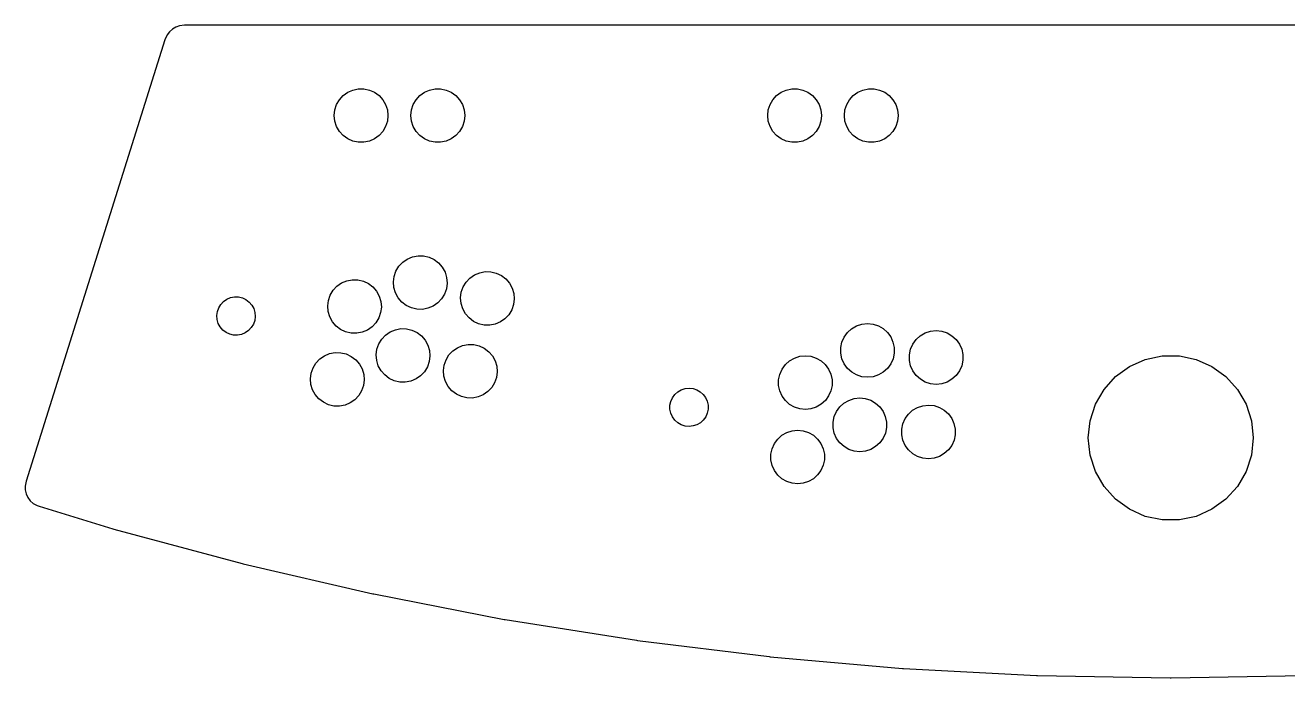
# Model space of a CAD drawing. Header units: metres. Extents: x -612 to 612, y -340 to 1400.
# Drawn here: x -597 to 61, y -340 to 0 of the extents above; entities that cross this region are included whole.
import ezdxf

# ---------------------------------------------------------------- set-up
doc = ezdxf.new("R2010")
doc.units = ezdxf.units.M

msp = doc.modelspace()

# ---------------------------------------------------------------- linework, layer by layer
for p, q in [((-514.184, 0), (-516.775, -0.2724)), ((514.16, 0), (-514.184, 0)), ((-523.306, -5.0082), (-524.412, -7.5225)), ((-522.098, -3.3455), (-523.306, -5.0082)), ((-520.553, -1.9544), (-522.098, -3.3455)), ((-518.753, -0.9149), (-520.553, -1.9544)), ((-516.775, -0.2724), (-518.753, -0.9149)), ((-524.412, -7.5225), (-596.746, -237.533)), ((-434.932, -41.3557), (-433.469, -38.821)), ((-433.469, -38.821), (-431.511, -36.646)), ((-431.511, -36.646), (-429.143, -34.9256)), ((-429.143, -34.9256), (-426.469, -33.7352)), ((-426.469, -33.7352), (-423.606, -33.1267)), ((-423.606, -33.1267), (-420.679, -33.1267)), ((-420.679, -33.1267), (-417.817, -33.7352)), ((-417.817, -33.7352), (-415.143, -34.9256)), ((-415.143, -34.9256), (-412.775, -36.646)), ((-412.775, -36.646), (-410.817, -38.821)), ((-410.817, -38.821), (-409.353, -41.3557)), ((-394.932, -41.3557), (-393.469, -38.821)), ((-393.469, -38.821), (-391.511, -36.646)), ((-391.511, -36.646), (-389.143, -34.9256)), ((-389.143, -34.9256), (-386.469, -33.7352)), ((-386.469, -33.7352), (-383.606, -33.1267)), ((-383.606, -33.1267), (-380.679, -33.1267)), ((-380.679, -33.1267), (-377.817, -33.7352)), ((-377.817, -33.7352), (-375.143, -34.9256)), ((-375.143, -34.9256), (-372.775, -36.646)), ((-372.775, -36.646), (-370.817, -38.821)), ((-370.817, -38.821), (-369.353, -41.3557)), ((-208.941, -41.3557), (-207.477, -38.821)), ((-207.477, -38.821), (-205.519, -36.646)), ((-205.519, -36.646), (-203.151, -34.9256)), ((-203.151, -34.9256), (-200.477, -33.7352)), ((-200.477, -33.7352), (-197.614, -33.1267)), ((-197.614, -33.1267), (-194.688, -33.1267)), ((-194.688, -33.1267), (-191.825, -33.7352)), ((-191.825, -33.7352), (-189.151, -34.9256)), ((-189.151, -34.9256), (-186.783, -36.646)), ((-186.783, -36.646), (-184.825, -38.821)), ((-184.825, -38.821), (-183.361, -41.3557)), ((-168.941, -41.3557), (-167.477, -38.821)), ((-167.477, -38.821), (-165.519, -36.646)), ((-165.519, -36.646), (-163.151, -34.9256)), ((-163.151, -34.9256), (-160.477, -33.7352)), ((-160.477, -33.7352), (-157.614, -33.1267)), ((-157.614, -33.1267), (-154.688, -33.1267)), ((-154.688, -33.1267), (-151.825, -33.7352)), ((-151.825, -33.7352), (-149.151, -34.9256)), ((-149.151, -34.9256), (-146.783, -36.646)), ((-146.783, -36.646), (-144.825, -38.821)), ((-144.825, -38.821), (-143.361, -41.3557)), ((-436.143, -47.05), (-435.837, -44.1392)), ((-435.837, -44.1392), (-434.932, -41.3557)), ((-409.353, -41.3557), (-408.449, -44.1392)), ((-408.449, -44.1392), (-408.143, -47.05)), ((-396.143, -47.05), (-395.837, -44.1392)), ((-395.837, -44.1392), (-394.932, -41.3557)), ((-369.353, -41.3557), (-368.449, -44.1392)), ((-368.449, -44.1392), (-368.143, -47.05)), ((-210.151, -47.05), (-209.845, -44.1392)), ((-209.845, -44.1392), (-208.941, -41.3557)), ((-183.361, -41.3557), (-182.457, -44.1392)), ((-182.457, -44.1392), (-182.151, -47.05)), ((-170.151, -47.05), (-169.845, -44.1392)), ((-169.845, -44.1392), (-168.941, -41.3557)), ((-143.361, -41.3557), (-142.457, -44.1392)), ((-142.457, -44.1392), (-142.151, -47.05)), ((-435.837, -49.9608), (-436.143, -47.05)), ((-434.932, -52.7443), (-435.837, -49.9608)), ((-408.449, -49.9608), (-409.353, -52.7443)), ((-408.143, -47.05), (-408.449, -49.9608)), ((-395.837, -49.9608), (-396.143, -47.05)), ((-394.932, -52.7443), (-395.837, -49.9608)), ((-368.449, -49.9608), (-369.353, -52.7443)), ((-368.143, -47.05), (-368.449, -49.9608)), ((-209.845, -49.9608), (-210.151, -47.05)), ((-208.941, -52.7443), (-209.845, -49.9608)), ((-182.457, -49.9608), (-183.361, -52.7443)), ((-182.151, -47.05), (-182.457, -49.9608)), ((-169.845, -49.9608), (-170.151, -47.05)), ((-168.941, -52.7443), (-169.845, -49.9608)), ((-142.457, -49.9608), (-143.361, -52.7443)), ((-142.151, -47.05), (-142.457, -49.9608)), ((-433.469, -55.279), (-434.932, -52.7443)), ((-431.511, -57.454), (-433.469, -55.279)), ((-429.143, -59.1743), (-431.511, -57.454)), ((-426.469, -60.3648), (-429.143, -59.1743)), ((-415.143, -59.1743), (-417.817, -60.3648)), ((-412.775, -57.454), (-415.143, -59.1743)), ((-410.817, -55.279), (-412.775, -57.454)), ((-409.353, -52.7443), (-410.817, -55.279)), ((-393.469, -55.279), (-394.932, -52.7443)), ((-391.511, -57.454), (-393.469, -55.279)), ((-389.143, -59.1743), (-391.511, -57.454)), ((-386.469, -60.3648), (-389.143, -59.1743)), ((-375.143, -59.1743), (-377.817, -60.3648)), ((-372.775, -57.454), (-375.143, -59.1743)), ((-370.817, -55.279), (-372.775, -57.454)), ((-369.353, -52.7443), (-370.817, -55.279)), ((-207.477, -55.279), (-208.941, -52.7443)), ((-205.519, -57.454), (-207.477, -55.279)), ((-203.151, -59.1743), (-205.519, -57.454)), ((-200.477, -60.3648), (-203.151, -59.1743)), ((-189.151, -59.1743), (-191.825, -60.3648)), ((-186.783, -57.454), (-189.151, -59.1743)), ((-184.825, -55.279), (-186.783, -57.454)), ((-183.361, -52.7443), (-184.825, -55.279)), ((-167.477, -55.279), (-168.941, -52.7443)), ((-165.519, -57.454), (-167.477, -55.279)), ((-163.151, -59.1743), (-165.519, -57.454)), ((-160.477, -60.3648), (-163.151, -59.1743)), ((-149.151, -59.1743), (-151.825, -60.3648)), ((-146.783, -57.454), (-149.151, -59.1743)), ((-144.825, -55.279), (-146.783, -57.454)), ((-143.361, -52.7443), (-144.825, -55.279)), ((-423.606, -60.9733), (-426.469, -60.3648)), ((-420.679, -60.9733), (-423.606, -60.9733)), ((-417.817, -60.3648), (-420.679, -60.9733)), ((-383.606, -60.9733), (-386.469, -60.3648)), ((-380.679, -60.9733), (-383.606, -60.9733)), ((-377.817, -60.3648), (-380.679, -60.9733)), ((-197.614, -60.9733), (-200.477, -60.3648)), ((-194.688, -60.9733), (-197.614, -60.9733)), ((-191.825, -60.3648), (-194.688, -60.9733)), ((-157.614, -60.9733), (-160.477, -60.3648)), ((-154.688, -60.9733), (-157.614, -60.9733)), ((-151.825, -60.3648), (-154.688, -60.9733)), ((-402.452, -125.599), (-400.447, -123.468)), ((-400.447, -123.468), (-398.042, -121.8)), ((-398.042, -121.8), (-395.342, -120.668)), ((-395.342, -120.668), (-392.467, -120.123)), ((-392.467, -120.123), (-389.541, -120.187)), ((-389.541, -120.187), (-386.692, -120.858)), ((-386.692, -120.858), (-384.045, -122.107)), ((-384.045, -122.107), (-381.715, -123.878)), ((-381.715, -123.878), (-379.805, -126.096)), ((-405.306, -133.768), (-404.936, -130.864)), ((-404.936, -130.864), (-403.971, -128.101)), ((-403.971, -128.101), (-402.452, -125.599)), ((-379.805, -126.096), (-378.398, -128.662)), ((-378.398, -128.662), (-377.554, -131.465)), ((-377.554, -131.465), (-377.312, -134.381)), ((-365.406, -131.723), (-363.001, -130.055)), ((-363.001, -130.055), (-360.302, -128.923)), ((-360.302, -128.923), (-357.426, -128.377)), ((-357.426, -128.377), (-354.5, -128.441)), ((-354.5, -128.441), (-351.651, -129.113)), ((-351.651, -129.113), (-349.004, -130.361)), ((-349.004, -130.361), (-346.675, -132.133)), ((-438.244, -140.575), (-436.725, -138.073)), ((-436.725, -138.073), (-434.72, -135.941)), ((-434.72, -135.941), (-432.315, -134.273)), ((-432.315, -134.273), (-429.616, -133.142)), ((-429.616, -133.142), (-426.74, -132.596)), ((-426.74, -132.596), (-423.814, -132.66)), ((-423.814, -132.66), (-420.965, -133.331)), ((-420.965, -133.331), (-418.318, -134.58)), ((-418.318, -134.58), (-415.989, -136.352)), ((-415.989, -136.352), (-414.078, -138.569)), ((-405.064, -136.684), (-405.306, -133.768)), ((-404.22, -139.487), (-405.064, -136.684)), ((-377.682, -137.285), (-378.647, -140.048)), ((-377.312, -134.381), (-377.682, -137.285)), ((-369.895, -139.119), (-368.93, -136.356)), ((-368.93, -136.356), (-367.411, -133.854)), ((-367.411, -133.854), (-365.406, -131.723)), ((-346.675, -132.133), (-344.764, -134.351)), ((-344.764, -134.351), (-343.357, -136.917)), ((-343.357, -136.917), (-342.514, -139.719)), ((-495.326, -145.459), (-493.894, -143.937)), ((-493.894, -143.937), (-492.176, -142.745)), ((-492.176, -142.745), (-490.248, -141.937)), ((-490.248, -141.937), (-488.194, -141.547)), ((-488.194, -141.547), (-486.104, -141.593)), ((-486.104, -141.593), (-484.069, -142.072)), ((-484.069, -142.072), (-482.178, -142.964)), ((-482.178, -142.964), (-480.514, -144.23)), ((-480.514, -144.23), (-479.15, -145.814)), ((-439.579, -146.241), (-439.209, -143.338)), ((-439.209, -143.338), (-438.244, -140.575)), ((-414.078, -138.569), (-412.671, -141.135)), ((-412.671, -141.135), (-411.828, -143.938)), ((-411.828, -143.938), (-411.586, -146.855)), ((-402.813, -142.053), (-404.22, -139.487)), ((-400.903, -144.271), (-402.813, -142.053)), ((-398.573, -146.043), (-400.903, -144.271)), ((-382.171, -144.681), (-384.576, -146.349)), ((-380.166, -142.55), (-382.171, -144.681)), ((-378.647, -140.048), (-380.166, -142.55)), ((-370.265, -142.023), (-369.895, -139.119)), ((-370.023, -144.939), (-370.265, -142.023)), ((-342.272, -142.636), (-342.641, -145.54)), ((-342.514, -139.719), (-342.272, -142.636)), ((-497.365, -151.294), (-497.101, -149.22)), ((-497.192, -153.377), (-497.365, -151.294)), ((-497.101, -149.22), (-496.411, -147.246)), ((-496.411, -147.246), (-495.326, -145.459)), ((-479.15, -145.814), (-478.145, -147.647)), ((-478.145, -147.647), (-477.542, -149.649)), ((-477.542, -149.649), (-477.369, -151.732)), ((-439.337, -149.158), (-439.579, -146.241)), ((-438.494, -151.961), (-439.337, -149.158)), ((-411.955, -149.758), (-412.921, -152.521)), ((-411.586, -146.855), (-411.955, -149.758)), ((-395.926, -147.291), (-398.573, -146.043)), ((-393.077, -147.962), (-395.926, -147.291)), ((-390.151, -148.027), (-393.077, -147.962)), ((-387.276, -147.481), (-390.151, -148.027)), ((-384.576, -146.349), (-387.276, -147.481)), ((-369.18, -147.742), (-370.023, -144.939)), ((-367.772, -150.308), (-369.18, -147.742)), ((-365.862, -152.526), (-367.772, -150.308)), ((-345.125, -150.805), (-347.131, -152.936)), ((-343.606, -148.303), (-345.125, -150.805)), ((-342.641, -145.54), (-343.606, -148.303)), ((-496.589, -155.379), (-497.192, -153.377)), ((-495.584, -157.212), (-496.589, -155.379)), ((-494.22, -158.796), (-495.584, -157.212)), ((-479.408, -157.567), (-480.84, -159.089)), ((-478.323, -155.78), (-479.408, -157.567)), ((-477.633, -153.806), (-478.323, -155.78)), ((-477.369, -151.732), (-477.633, -153.806)), ((-437.086, -154.527), (-438.494, -151.961)), ((-435.176, -156.744), (-437.086, -154.527)), ((-432.846, -158.516), (-435.176, -156.744)), ((-416.445, -157.155), (-418.85, -158.823)), ((-414.439, -155.023), (-416.445, -157.155)), ((-412.921, -152.521), (-414.439, -155.023)), ((-363.532, -154.297), (-365.862, -152.526)), ((-360.885, -155.546), (-363.532, -154.297)), ((-358.036, -156.217), (-360.885, -155.546)), ((-355.11, -156.281), (-358.036, -156.217)), ((-352.235, -155.736), (-355.11, -156.281)), ((-349.536, -154.604), (-352.235, -155.736)), ((-347.131, -152.936), (-349.536, -154.604)), ((-166.368, -158.122), (-163.836, -156.654)), ((-163.836, -156.654), (-161.054, -155.744)), ((-161.054, -155.744), (-158.144, -155.433)), ((-158.144, -155.433), (-155.233, -155.733)), ((-155.233, -155.733), (-152.448, -156.633)), ((-152.448, -156.633), (-149.91, -158.091)), ((-492.556, -160.062), (-494.22, -158.796)), ((-490.665, -160.954), (-492.556, -160.062)), ((-488.63, -161.433), (-490.665, -160.954)), ((-486.54, -161.479), (-488.63, -161.433)), ((-484.486, -161.089), (-486.54, -161.479)), ((-482.558, -160.281), (-484.486, -161.089)), ((-480.84, -159.089), (-482.558, -160.281)), ((-430.199, -159.765), (-432.846, -158.516)), ((-427.351, -160.436), (-430.199, -159.765)), ((-424.424, -160.5), (-427.351, -160.436)), ((-421.549, -159.954), (-424.424, -160.5)), ((-418.85, -158.823), (-421.549, -159.954)), ((-412.913, -166.062), (-411.395, -163.56)), ((-411.395, -163.56), (-409.389, -161.429)), ((-409.389, -161.429), (-406.984, -159.761)), ((-406.984, -159.761), (-404.285, -158.629)), ((-404.285, -158.629), (-401.41, -158.083)), ((-401.41, -158.083), (-398.483, -158.148)), ((-398.483, -158.148), (-395.635, -158.819)), ((-395.635, -158.819), (-392.988, -160.067)), ((-392.988, -160.067), (-390.658, -161.839)), ((-390.658, -161.839), (-388.748, -164.057)), ((-388.748, -164.057), (-387.34, -166.623)), ((-171.441, -165.132), (-170.255, -162.456)), ((-170.255, -162.456), (-168.54, -160.085)), ((-168.54, -160.085), (-166.368, -158.122)), ((-149.91, -158.091), (-147.732, -160.045)), ((-147.732, -160.045), (-146.007, -162.41)), ((-146.007, -162.41), (-144.811, -165.082)), ((-134.446, -166.151), (-132.73, -163.78)), ((-132.73, -163.78), (-130.558, -161.818)), ((-130.558, -161.818), (-128.026, -160.349)), ((-128.026, -160.349), (-125.245, -159.44)), ((-125.245, -159.44), (-122.334, -159.128)), ((-122.334, -159.128), (-119.423, -159.429)), ((-119.423, -159.429), (-116.638, -160.328)), ((-116.638, -160.328), (-114.1, -161.786)), ((-114.1, -161.786), (-111.922, -163.741)), ((-111.922, -163.741), (-110.197, -166.105)), ((-441.258, -172.234), (-438.558, -171.102)), ((-438.558, -171.102), (-435.683, -170.557)), ((-435.683, -170.557), (-432.757, -170.621)), ((-432.757, -170.621), (-429.908, -171.292)), ((-414.248, -171.729), (-413.879, -168.825)), ((-413.879, -168.825), (-412.913, -166.062)), ((-387.34, -166.623), (-386.497, -169.426)), ((-386.497, -169.426), (-386.255, -172.342)), ((-376.354, -171.815), (-374.348, -169.683)), ((-374.348, -169.683), (-371.944, -168.015)), ((-371.944, -168.015), (-369.244, -166.884)), ((-369.244, -166.884), (-366.369, -166.338)), ((-366.369, -166.338), (-363.443, -166.402)), ((-363.443, -166.402), (-360.594, -167.073)), ((-360.594, -167.073), (-357.947, -168.322)), ((-357.947, -168.322), (-355.617, -170.094)), ((-355.617, -170.094), (-353.707, -172.311)), ((-172.044, -167.996), (-171.441, -165.132)), ((-172.038, -170.923), (-172.044, -167.996)), ((-171.424, -173.784), (-172.038, -170.923)), ((-144.811, -165.082), (-144.197, -167.943)), ((-144.192, -170.87), (-144.795, -173.734)), ((-144.197, -167.943), (-144.192, -170.87)), ((-136.234, -171.691), (-135.631, -168.827)), ((-135.631, -168.827), (-134.446, -166.151)), ((-110.197, -166.105), (-109.001, -168.777)), ((-109.001, -168.777), (-108.387, -171.638)), ((-447.187, -178.536), (-445.668, -176.034)), ((-445.668, -176.034), (-443.663, -173.902)), ((-443.663, -173.902), (-441.258, -172.234)), ((-429.908, -171.292), (-427.261, -172.541)), ((-427.261, -172.541), (-424.931, -174.313)), ((-424.931, -174.313), (-423.021, -176.53)), ((-423.021, -176.53), (-421.614, -179.096)), ((-414.006, -174.645), (-414.248, -171.729)), ((-413.163, -177.448), (-414.006, -174.645)), ((-411.756, -180.014), (-413.163, -177.448)), ((-386.625, -175.246), (-387.59, -178.009)), ((-386.255, -172.342), (-386.625, -175.246)), ((-379.208, -179.983), (-378.838, -177.08)), ((-378.838, -177.08), (-377.873, -174.317)), ((-377.873, -174.317), (-376.354, -171.815)), ((-353.707, -172.311), (-352.3, -174.878)), ((-352.3, -174.878), (-351.456, -177.68)), ((-351.456, -177.68), (-351.214, -180.597)), ((-202.647, -179.22), (-200.931, -176.849)), ((-200.931, -176.849), (-198.76, -174.886)), ((-198.76, -174.886), (-196.228, -173.418)), ((-196.228, -173.418), (-193.446, -172.508)), ((-193.446, -172.508), (-190.536, -172.197)), ((-190.536, -172.197), (-187.625, -172.497)), ((-187.625, -172.497), (-184.84, -173.396)), ((-184.84, -173.396), (-182.302, -174.855)), ((-182.302, -174.855), (-180.123, -176.809)), ((-180.123, -176.809), (-178.399, -179.174)), ((-170.229, -176.456), (-171.424, -173.784)), ((-168.504, -178.82), (-170.229, -176.456)), ((-145.98, -176.41), (-147.696, -178.781)), ((-144.795, -173.734), (-145.98, -176.41)), ((-136.228, -174.618), (-136.234, -171.691)), ((-135.615, -177.48), (-136.228, -174.618)), ((-134.419, -180.151), (-135.615, -177.48)), ((-108.985, -177.429), (-110.17, -180.105)), ((-108.382, -174.565), (-108.985, -177.429)), ((-108.387, -171.638), (-108.382, -174.565)), ((-21.5, -177.761), (-13.2877, -174.105)), ((-13.2877, -174.105), (-4.4947, -172.236)), ((-4.4947, -172.236), (4.4947, -172.236)), ((4.4947, -172.236), (13.2877, -174.105)), ((13.2877, -174.105), (21.5, -177.761)), ((-448.522, -184.202), (-448.152, -181.299)), ((-448.28, -187.119), (-448.522, -184.202)), ((-448.152, -181.299), (-447.187, -178.536)), ((-421.614, -179.096), (-420.771, -181.899)), ((-420.771, -181.899), (-420.528, -184.816)), ((-409.845, -182.232), (-411.756, -180.014)), ((-407.516, -184.003), (-409.845, -182.232)), ((-404.869, -185.252), (-407.516, -184.003)), ((-393.519, -184.31), (-396.218, -185.442)), ((-391.114, -182.642), (-393.519, -184.31)), ((-389.109, -180.511), (-391.114, -182.642)), ((-387.59, -178.009), (-389.109, -180.511)), ((-378.965, -182.9), (-379.208, -179.983)), ((-378.122, -185.703), (-378.965, -182.9)), ((-351.584, -183.5), (-352.549, -186.264)), ((-351.214, -180.597), (-351.584, -183.5)), ((-204.436, -184.76), (-203.833, -181.896)), ((-203.833, -181.896), (-202.647, -179.22)), ((-178.399, -179.174), (-177.203, -181.845)), ((-177.203, -181.845), (-176.589, -184.707)), ((-166.325, -180.775), (-168.504, -178.82)), ((-163.788, -182.233), (-166.325, -180.775)), ((-161.003, -183.133), (-163.788, -182.233)), ((-158.091, -183.433), (-161.003, -183.133)), ((-155.181, -183.122), (-158.091, -183.433)), ((-152.399, -182.212), (-155.181, -183.122)), ((-149.867, -180.744), (-152.399, -182.212)), ((-147.696, -178.781), (-149.867, -180.744)), ((-132.694, -182.516), (-134.419, -180.151)), ((-130.515, -184.47), (-132.694, -182.516)), ((-111.886, -182.476), (-114.058, -184.439)), ((-110.17, -180.105), (-111.886, -182.476)), ((-34.7877, -189.725), (-28.7726, -183.045)), ((-28.7726, -183.045), (-21.5, -177.761)), ((21.5, -177.761), (28.7726, -183.045)), ((28.7726, -183.045), (34.7877, -189.725)), ((-447.436, -189.921), (-448.28, -187.119)), ((-446.029, -192.488), (-447.436, -189.921)), ((-421.863, -190.482), (-423.382, -192.984)), ((-420.898, -187.719), (-421.863, -190.482)), ((-420.528, -184.816), (-420.898, -187.719)), ((-402.02, -185.923), (-404.869, -185.252)), ((-399.094, -185.987), (-402.02, -185.923)), ((-396.218, -185.442), (-399.094, -185.987)), ((-376.715, -188.269), (-378.122, -185.703)), ((-374.805, -190.486), (-376.715, -188.269)), ((-372.475, -192.258), (-374.805, -190.486)), ((-356.073, -190.897), (-358.478, -192.565)), ((-354.068, -188.766), (-356.073, -190.897)), ((-352.549, -186.264), (-354.068, -188.766)), ((-257.041, -190.961), (-255.233, -189.912)), ((-255.233, -189.912), (-253.246, -189.263)), ((-253.246, -189.263), (-251.167, -189.04)), ((-251.167, -189.04), (-249.088, -189.255)), ((-249.088, -189.255), (-247.098, -189.897)), ((-247.098, -189.897), (-245.286, -190.939)), ((-204.43, -187.686), (-204.436, -184.76)), ((-203.816, -190.548), (-204.43, -187.686)), ((-202.621, -193.22), (-203.816, -190.548)), ((-177.187, -190.498), (-178.372, -193.174)), ((-176.584, -187.634), (-177.187, -190.498)), ((-176.589, -184.707), (-176.584, -187.634)), ((-127.978, -185.929), (-130.515, -184.47)), ((-125.193, -186.828), (-127.978, -185.929)), ((-122.281, -187.128), (-125.193, -186.828)), ((-119.371, -186.817), (-122.281, -187.128)), ((-116.589, -185.907), (-119.371, -186.817)), ((-114.058, -184.439), (-116.589, -185.907)), ((-39.2825, -197.51), (-34.7877, -189.725)), ((34.7877, -189.725), (39.2825, -197.51)), ((-444.119, -194.705), (-446.029, -192.488)), ((-441.789, -196.477), (-444.119, -194.705)), ((-439.142, -197.726), (-441.789, -196.477)), ((-427.793, -196.784), (-430.492, -197.915)), ((-425.388, -195.116), (-427.793, -196.784)), ((-423.382, -192.984), (-425.388, -195.116)), ((-369.828, -193.507), (-372.475, -192.258)), ((-366.979, -194.178), (-369.828, -193.507)), ((-364.053, -194.242), (-366.979, -194.178)), ((-361.178, -193.697), (-364.053, -194.242)), ((-358.478, -192.565), (-361.178, -193.697)), ((-261.095, -198.014), (-260.665, -195.968)), ((-260.665, -195.968), (-259.818, -194.057)), ((-259.818, -194.057), (-258.592, -192.363)), ((-258.592, -192.363), (-257.041, -190.961)), ((-245.286, -190.939), (-243.729, -192.335)), ((-243.729, -192.335), (-242.497, -194.024)), ((-242.497, -194.024), (-241.644, -195.932)), ((-241.644, -195.932), (-241.205, -197.976)), ((-200.896, -195.584), (-202.621, -193.22)), ((-198.717, -197.538), (-200.896, -195.584)), ((-180.088, -195.545), (-182.259, -197.507)), ((-178.372, -193.174), (-180.088, -195.545)), ((-172.543, -198.879), (-170.371, -196.916)), ((-170.371, -196.916), (-167.839, -195.448)), ((-167.839, -195.448), (-165.058, -194.538)), ((-165.058, -194.538), (-162.147, -194.227)), ((-162.147, -194.227), (-159.236, -194.527)), ((-159.236, -194.527), (-156.451, -195.427)), ((-156.451, -195.427), (-153.913, -196.885)), ((-153.913, -196.885), (-151.735, -198.839)), ((-436.293, -198.397), (-439.142, -197.726)), ((-433.367, -198.461), (-436.293, -198.397)), ((-430.492, -197.915), (-433.367, -198.461)), ((-261.091, -200.104), (-261.095, -198.014)), ((-260.653, -202.148), (-261.091, -200.104)), ((-259.799, -204.057), (-260.653, -202.148)), ((-258.567, -205.746), (-259.799, -204.057)), ((-242.479, -204.024), (-243.704, -205.717)), ((-241.632, -202.112), (-242.479, -204.024)), ((-241.201, -200.067), (-241.632, -202.112)), ((-241.205, -197.976), (-241.201, -200.067)), ((-196.18, -198.997), (-198.717, -197.538)), ((-193.394, -199.896), (-196.18, -198.997)), ((-190.483, -200.197), (-193.394, -199.896)), ((-187.573, -199.885), (-190.483, -200.197)), ((-184.791, -198.975), (-187.573, -199.885)), ((-182.259, -197.507), (-184.791, -198.975)), ((-176.047, -206.79), (-175.444, -203.926)), ((-175.444, -203.926), (-174.259, -201.25)), ((-174.259, -201.25), (-172.543, -198.879)), ((-151.735, -198.839), (-150.01, -201.204)), ((-150.01, -201.204), (-148.814, -203.876)), ((-148.814, -203.876), (-148.2, -206.737)), ((-138.449, -204.945), (-136.733, -202.574)), ((-136.733, -202.574), (-134.562, -200.612)), ((-134.562, -200.612), (-132.03, -199.143)), ((-132.03, -199.143), (-129.248, -198.234)), ((-129.248, -198.234), (-126.338, -197.922)), ((-126.338, -197.922), (-123.426, -198.223)), ((-123.426, -198.223), (-120.641, -199.122)), ((-120.641, -199.122), (-118.104, -200.58)), ((-118.104, -200.58), (-115.925, -202.535)), ((-115.925, -202.535), (-114.2, -204.899)), ((-42.0603, -206.06), (-39.2825, -197.51)), ((39.2825, -197.51), (42.0603, -206.06)), ((-257.011, -207.142), (-258.567, -205.746)), ((-255.198, -208.183), (-257.011, -207.142)), ((-253.209, -208.826), (-255.198, -208.183)), ((-251.129, -209.04), (-253.209, -208.826)), ((-249.051, -208.818), (-251.129, -209.04)), ((-247.064, -208.168), (-249.051, -208.818)), ((-245.255, -207.119), (-247.064, -208.168)), ((-243.704, -205.717), (-245.255, -207.119)), ((-176.041, -209.717), (-176.047, -206.79)), ((-175.428, -212.578), (-176.041, -209.717)), ((-148.195, -209.664), (-148.798, -212.528)), ((-148.2, -206.737), (-148.195, -209.664)), ((-140.237, -210.485), (-139.634, -207.621)), ((-140.232, -213.412), (-140.237, -210.485)), ((-139.634, -207.621), (-138.449, -204.945)), ((-114.2, -204.899), (-113.005, -207.571)), ((-113.005, -207.571), (-112.391, -210.432)), ((-112.391, -210.432), (-112.385, -213.359)), ((-43, -215), (-42.0603, -206.06)), ((42.0603, -206.06), (43, -215)), ((-206.65, -218.014), (-204.935, -215.643)), ((-204.935, -215.643), (-202.763, -213.68)), ((-202.763, -213.68), (-200.231, -212.212)), ((-200.231, -212.212), (-197.449, -211.302)), ((-197.449, -211.302), (-194.539, -210.991)), ((-194.539, -210.991), (-191.628, -211.291)), ((-191.628, -211.291), (-188.843, -212.19)), ((-188.843, -212.19), (-186.305, -213.649)), ((-186.305, -213.649), (-184.126, -215.603)), ((-184.126, -215.603), (-182.402, -217.968)), ((-174.232, -215.25), (-175.428, -212.578)), ((-172.507, -217.614), (-174.232, -215.25)), ((-149.983, -215.204), (-151.699, -217.575)), ((-148.798, -212.528), (-149.983, -215.204)), ((-139.618, -216.274), (-140.232, -213.412)), ((-138.422, -218.945), (-139.618, -216.274)), ((-112.988, -216.223), (-114.174, -218.899)), ((-112.385, -213.359), (-112.988, -216.223)), ((-42.0603, -223.94), (-43, -215)), ((43, -215), (42.0603, -223.94)), ((-208.439, -223.554), (-207.836, -220.69)), ((-208.433, -226.48), (-208.439, -223.554)), ((-207.836, -220.69), (-206.65, -218.014)), ((-182.402, -217.968), (-181.206, -220.639)), ((-181.206, -220.639), (-180.592, -223.501)), ((-180.592, -223.501), (-180.587, -226.428)), ((-170.328, -219.569), (-172.507, -217.614)), ((-167.791, -221.027), (-170.328, -219.569)), ((-165.006, -221.927), (-167.791, -221.027)), ((-162.094, -222.227), (-165.006, -221.927)), ((-159.184, -221.916), (-162.094, -222.227)), ((-156.402, -221.006), (-159.184, -221.916)), ((-153.871, -219.538), (-156.402, -221.006)), ((-151.699, -217.575), (-153.871, -219.538)), ((-136.697, -221.31), (-138.422, -218.945)), ((-134.519, -223.264), (-136.697, -221.31)), ((-131.981, -224.723), (-134.519, -223.264)), ((-118.061, -223.233), (-120.593, -224.701)), ((-115.889, -221.27), (-118.061, -223.233)), ((-114.174, -218.899), (-115.889, -221.27)), ((-207.819, -229.342), (-208.433, -226.48)), ((-206.624, -232.014), (-207.819, -229.342)), ((-181.19, -229.292), (-182.375, -231.968)), ((-180.587, -226.428), (-181.19, -229.292)), ((-129.196, -225.622), (-131.981, -224.723)), ((-126.285, -225.922), (-129.196, -225.622)), ((-123.374, -225.611), (-126.285, -225.922)), ((-120.593, -224.701), (-123.374, -225.611)), ((-39.2825, -232.49), (-42.0603, -223.94)), ((42.0603, -223.94), (39.2825, -232.49)), ((-204.899, -234.378), (-206.624, -232.014)), ((-202.72, -236.332), (-204.899, -234.378)), ((-200.183, -237.791), (-202.72, -236.332)), ((-186.262, -236.301), (-188.794, -237.769)), ((-184.091, -234.339), (-186.262, -236.301)), ((-182.375, -231.968), (-184.091, -234.339)), ((-34.7877, -240.275), (-39.2825, -232.49)), ((39.2825, -232.49), (34.7877, -240.275)), ((-596.746, -237.533), (-597.264, -240.087)), ((-597.264, -240.087), (-597.244, -242.166)), ((-597.244, -242.166), (-596.793, -244.195)), ((-197.398, -238.69), (-200.183, -237.791)), ((-194.486, -238.991), (-197.398, -238.69)), ((-191.576, -238.679), (-194.486, -238.991)), ((-188.794, -237.769), (-191.576, -238.679)), ((-28.7726, -246.955), (-34.7877, -240.275)), ((34.7877, -240.275), (28.7726, -246.955)), ((-596.793, -244.195), (-595.929, -246.087)), ((-595.929, -246.087), (-594.692, -247.757)), ((-594.692, -247.757), (-593.133, -249.133)), ((-593.133, -249.133), (-591.111, -250.276)), ((-21.5, -252.239), (-28.7726, -246.955)), ((28.7726, -246.955), (21.5, -252.239)), ((-591.111, -250.276), (-590.019, -250.678)), ((-590.019, -250.678), (-551.525, -262.447)), ((-13.2877, -255.895), (-21.5, -252.239)), ((-4.4947, -257.764), (-13.2877, -255.895)), ((13.2877, -255.895), (4.4947, -257.764)), ((21.5, -252.239), (13.2877, -255.895)), ((-551.525, -262.447), (-551.022, -262.591)), ((-551.022, -262.591), (-484.097, -280.524)), ((4.4947, -257.764), (-4.4947, -257.764)), ((-484.097, -280.524), (-483.588, -280.65)), ((-483.588, -280.65), (-416.078, -296.236)), ((-416.078, -296.236), (-415.566, -296.345)), ((-415.566, -296.345), (-347.553, -309.566)), ((-347.553, -309.566), (-347.037, -309.657)), ((-347.037, -309.657), (-278.606, -320.495)), ((-278.606, -320.495), (-278.086, -320.568)), ((-278.086, -320.568), (-209.317, -329.012)), ((-209.317, -329.012), (-208.796, -329.067)), ((-208.796, -329.067), (-139.774, -335.105)), ((-139.774, -335.105), (-139.252, -335.142)), ((-139.252, -335.142), (-70.0601, -338.768)), ((-70.0601, -338.768), (-69.5371, -338.786)), ((-69.5371, -338.786), (-0.2619, -339.995)), ((-0.2619, -339.995), (0.2619, -339.995)), ((0.2619, -339.995), (69.5371, -338.786))]:
    msp.add_line(p, q)

doc.saveas('drawing.dxf')
